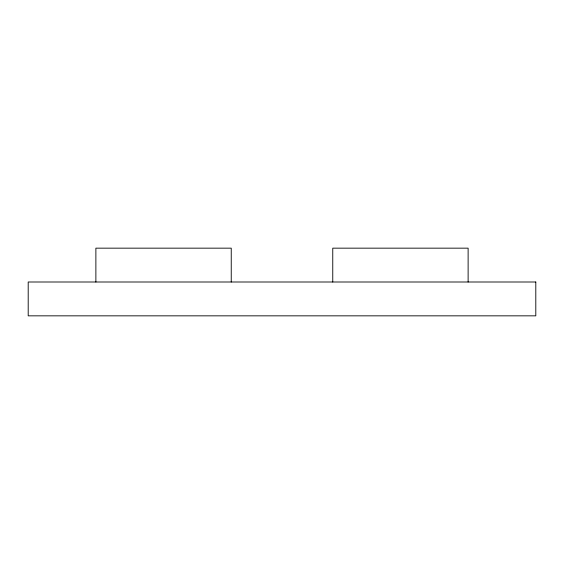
<?xml version="1.0" encoding="UTF-8"?>
<svg xmlns="http://www.w3.org/2000/svg" width="564" height="564" viewBox="0 0 564 564"><rect width="100%" height="100%" fill="white"/><g stroke="black" fill="none" stroke-linecap="round" stroke-linejoin="round"><path stroke-width="0.85" d="M468.12 282L468.12 248.16L332.76 248.16L332.76 282M231.24 282L231.24 248.16L95.88 248.16L95.88 282M535.8 282L28.2 282L28.2 315.84L535.8 315.84L535.8 282"/></g></svg>
